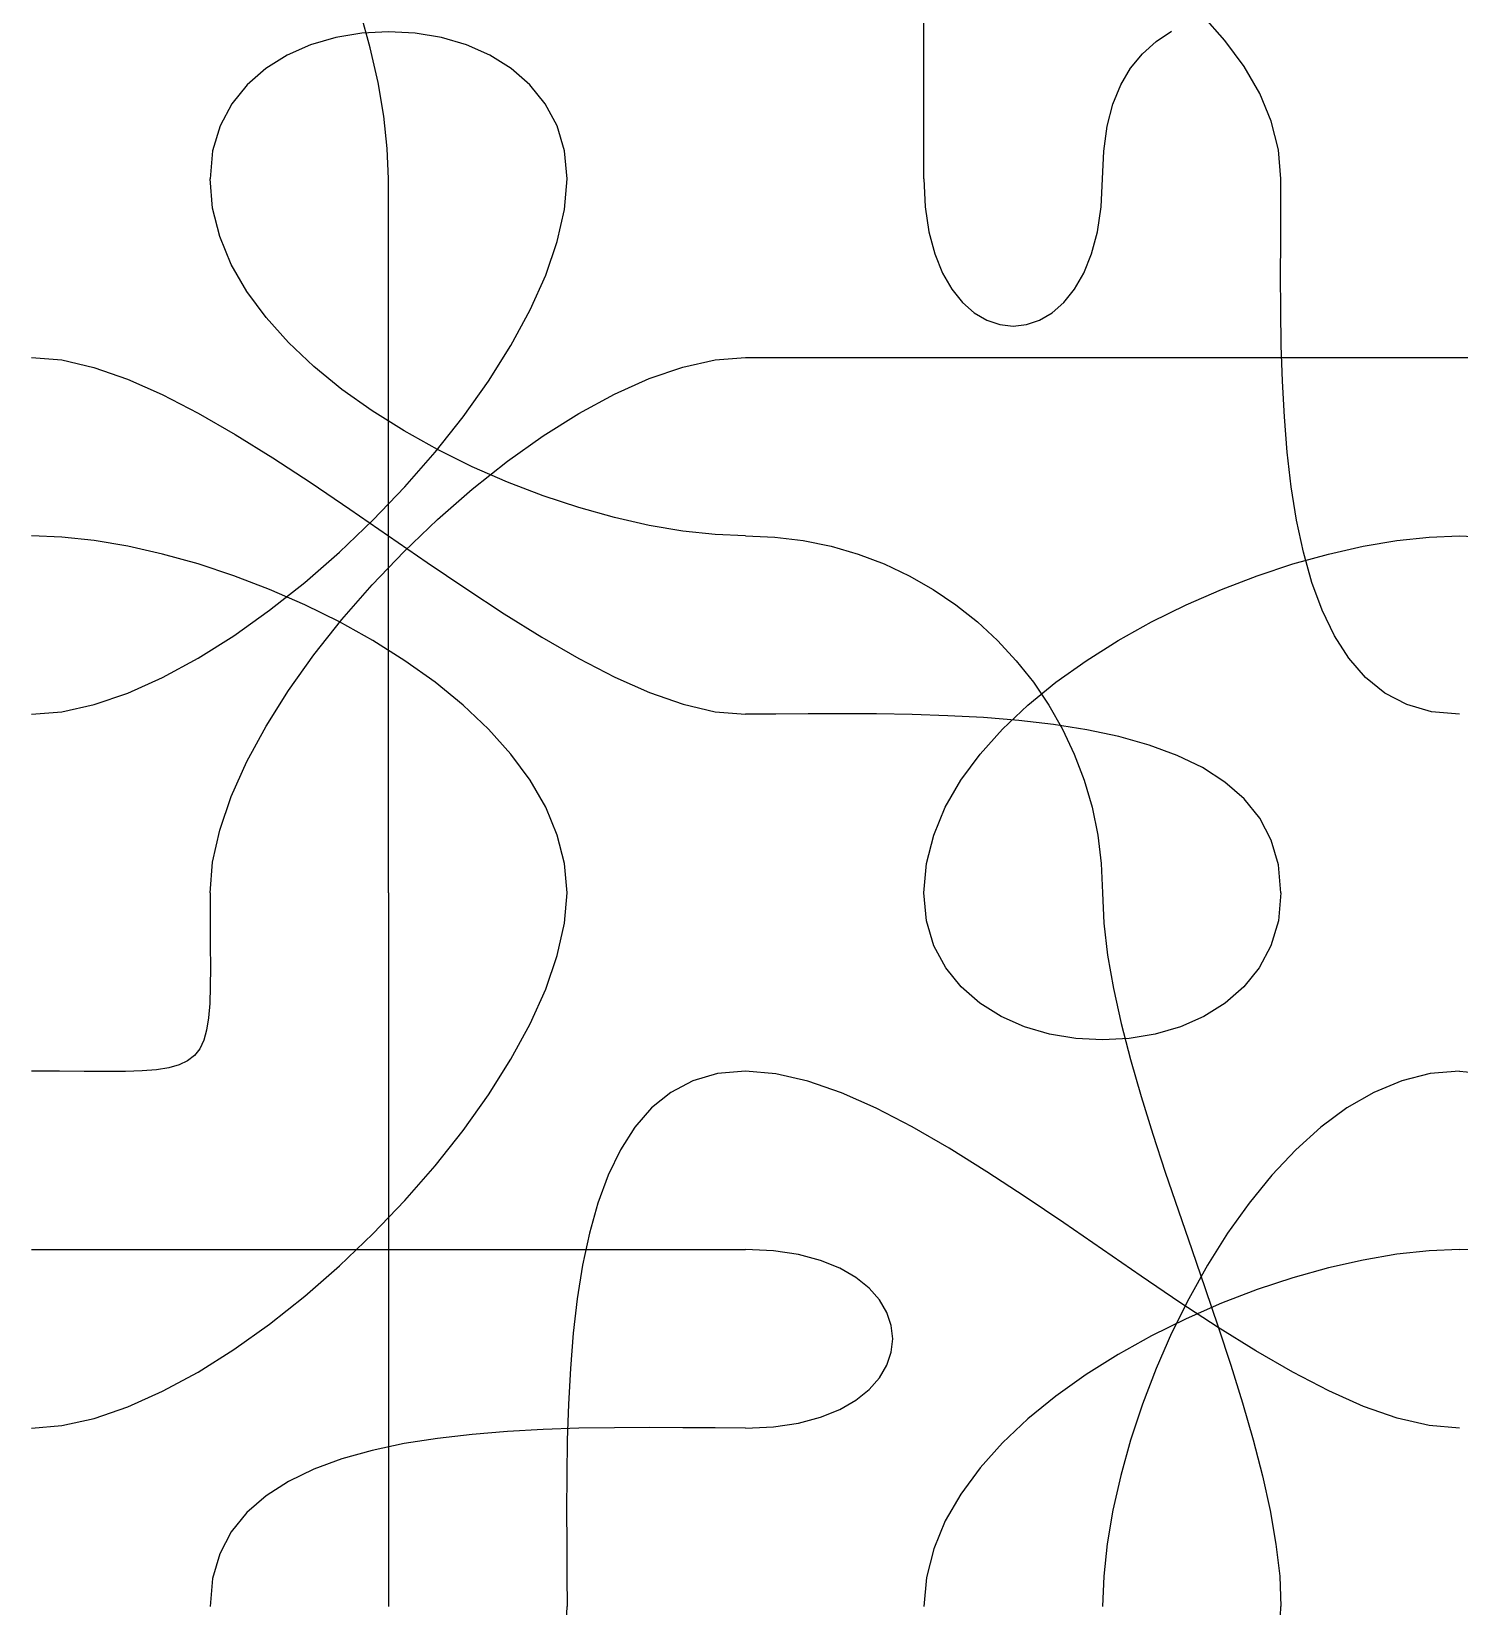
# Model space of a CAD drawing. Header units: metres. Extents: x -250 to 250, y -250 to 250.
# Drawn here: x 50 to 150, y 50 to 160.3 of the extents above; entities that cross this region are included whole.
import ezdxf

# ---------------------------------------------------------------- set-up
doc = ezdxf.new("R2010")
doc.units = ezdxf.units.M

msp = doc.modelspace()

# ---------------------------------------------------------------- linework, layer by layer
for p, q in [((73.72003, 159.18, -519.61523), (73.027374, 161.66016, -519.61523)), ((112.5, 159.16003, -519.61523), (112.5, 161.67972, -519.61523)), ((133.57428, 159.70703, -519.61523), (131.99881, 161.46375, -519.61523)), ((73.13132, 160.20941, -519.61523), (71.30008, 159.90005, -519.61523)), ((75.00006, 160.31253, -519.61523), (73.13132, 160.20941, -519.61523)), ((76.868805, 160.20941, -519.61523), (75.00006, 160.31253, -519.61523)), ((78.70004, 159.90002, -519.61523), (76.868805, 160.20941, -519.61523)), ((128.75928, 159.62177, -519.61523), (129.84006, 160.34006, -519.61523)), ((69.54382, 159.38443, -519.61523), (67.900085, 158.66257, -519.61523)), ((71.30008, 159.90005, -519.61523), (69.54382, 159.38443, -519.61523)), ((74.27017, 156.7486, -519.61523), (73.72003, 159.18, -519.61523)), ((80.4563, 159.3844, -519.61523), (78.70004, 159.90002, -519.61523)), ((82.10004, 158.6625, -519.61523), (80.4563, 159.3844, -519.61523)), ((112.5, 156.71909, -519.61523), (112.5, 159.16003, -519.61523)), ((127.8013, 158.7638, -519.61523), (128.75928, 159.62177, -519.61523)), ((134.92004, 157.88, -519.61523), (133.57428, 159.70703, -519.61523)), ((67.900085, 158.66257, -519.61523), (66.40634, 157.73447, -519.61523)), ((83.59378, 157.73438, -519.61523), (82.10004, 158.6625, -519.61523)), ((126.97269, 157.75394, -519.61523), (127.8013, 158.7638, -519.61523)), ((136.0108, 155.98923, -519.61523), (134.92004, 157.88, -519.61523)), ((66.40634, 157.73447, -519.61523), (65.1001, 156.6001, -519.61523)), ((74.671265, 154.39124, -519.61523), (74.27017, 156.7486, -519.61523)), ((84.900024, 156.6, -519.61523), (83.59378, 157.73438, -519.61523)), ((112.5, 154.37003, -519.61523), (112.5, 156.71909, -519.61523)), ((126.28003, 156.58002, -519.61523), (126.97269, 157.75394, -519.61523)), ((65.1001, 156.6001, -519.61523), (64.01886, 155.25949, -519.61523)), ((85.98126, 155.25937, -519.61523), (84.900024, 156.6, -519.61523)), ((125.72986, 155.22986, -519.61523), (126.28003, 156.58002, -519.61523)), ((136.82126, 154.04126, -519.61523), (136.0108, 155.98923, -519.61523)), ((64.01886, 155.25949, -519.61523), (63.200134, 153.71265, -519.61523)), ((86.80002, 153.7125, -519.61523), (85.98126, 155.25937, -519.61523)), ((125.328766, 153.69125, -519.61523), (125.72986, 155.22986, -519.61523)), ((63.200134, 153.71265, -519.61523), (62.681396, 151.95953, -519.61523)), ((74.91672, 152.13327, -519.61523), (74.671265, 154.39124, -519.61523)), ((87.318756, 151.95938, -519.61523), (86.80002, 153.7125, -519.61523)), ((112.5, 152.12595, -519.61523), (112.5, 154.37003, -519.61523)), ((125.08328, 151.95203, -519.61523), (125.328766, 153.69125, -519.61523)), ((137.32611, 152.04266, -519.61523), (136.82126, 154.04126, -519.61523)), ((62.681396, 151.95953, -519.61523), (62.500153, 150.00018, -519.61523)), ((75, 150, -519.61523), (74.91672, 152.13327, -519.61523)), ((87.5, 150, -519.61523), (87.318756, 151.95938, -519.61523)), ((112.5, 150, -519.61523), (112.5, 152.12595, -519.61523)), ((125, 150, -519.61523), (125.08328, 151.95203, -519.61523)), ((137.5, 150, -519.61523), (137.32611, 152.04266, -519.61523)), ((62.674103, 147.95758, -519.61523), (62.500214, 150.00024, -519.61523)), ((75.00021, 147.87408, -519.61523), (75.000244, 150.00003, -519.61523)), ((87.32617, 147.86676, -519.61523), (87.50009, 150.00006, -519.61523)), ((112.5, 150, -519.61523), (112.59064, 148.04062, -519.61523)), ((124.90936, 148.04062, -519.61523), (125, 150, -519.61523)), ((137.49268, 147.86676, -519.61523), (137.50003, 150.00006, -519.61523)), ((63.178925, 145.95898, -519.61523), (62.674103, 147.95758, -519.61523)), ((75.00018, 145.63, -519.61523), (75.00021, 147.87408, -519.61523)), ((86.82132, 145.6088, -519.61523), (87.32617, 147.86676, -519.61523)), ((112.59064, 148.04062, -519.61523), (112.850006, 146.2875, -519.61523)), ((124.649994, 146.2875, -519.61523), (124.90936, 148.04062, -519.61523)), ((137.47876, 145.6088, -519.61523), (137.49268, 147.86676, -519.61523)), ((63.98938, 144.01099, -519.61523), (63.178925, 145.95898, -519.61523)), ((112.850006, 146.2875, -519.61523), (113.25937, 144.74063, -519.61523)), ((124.24063, 144.74063, -519.61523), (124.649994, 146.2875, -519.61523)), ((75.00015, 143.28094, -519.61523), (75.00018, 145.63, -519.61523)), ((86.01083, 143.25143, -519.61523), (86.82132, 145.6088, -519.61523)), ((113.25937, 144.74063, -519.61523), (113.79999, 143.4, -519.61523)), ((123.70001, 143.4, -519.61523), (124.24063, 144.74063, -519.61523)), ((137.47049, 143.25143, -519.61523), (137.47876, 145.6088, -519.61523)), ((65.08014, 142.12018, -519.61523), (63.98938, 144.01099, -519.61523)), ((75.00012, 140.84, -519.61523), (75.00015, 143.28094, -519.61523)), ((84.920044, 140.82004, -519.61523), (86.01083, 143.25143, -519.61523)), ((113.79999, 143.4, -519.61523), (114.453125, 142.26562, -519.61523)), ((123.046875, 142.26562, -519.61523), (123.70001, 143.4, -519.61523)), ((137.48001, 140.82004, -519.61523), (137.47049, 143.25143, -519.61523)), ((66.4259, 140.29312, -519.61523), (65.08014, 142.12018, -519.61523)), ((114.453125, 142.26562, -519.61523), (115.20001, 141.3375, -519.61523)), ((115.20001, 141.3375, -519.61523), (116.02188, 140.61563, -519.61523)), ((121.47812, 140.61563, -519.61523), (122.29999, 141.3375, -519.61523)), ((122.29999, 141.3375, -519.61523), (123.046875, 142.26562, -519.61523)), ((68.00137, 138.53638, -519.61523), (66.4259, 140.29312, -519.61523)), ((75.00009, 138.32031, -519.61523), (75.00012, 140.84, -519.61523)), ((83.57425, 138.33987, -519.61523), (84.920044, 140.82004, -519.61523)), ((116.02188, 140.61563, -519.61523), (116.899994, 140.1, -519.61523)), ((120.600006, 140.1, -519.61523), (121.47812, 140.61563, -519.61523)), ((137.51953, 138.33987, -519.61523), (137.48001, 140.82004, -519.61523)), ((116.899994, 140.1, -519.61523), (117.81561, 139.79062, -519.61523)), ((117.81561, 139.79062, -519.61523), (118.75, 139.6875, -519.61523)), ((118.75, 139.6875, -519.61523), (119.68439, 139.79062, -519.61523)), ((119.68439, 139.79062, -519.61523), (120.600006, 140.1, -519.61523)), ((69.78119, 136.8565, -519.61523), (68.00137, 138.53638, -519.61523)), ((75.00006, 135.73499, -519.61523), (75.00009, 138.32031, -519.61523)), ((81.99878, 135.83627, -519.61523), (83.57425, 138.33987, -519.61523)), ((137.60126, 135.83627, -519.61523), (137.51953, 138.33987, -519.61523)), ((50, 137.5, -519.61523), (52.125946, 137.31876, -519.61523)), ((52.125946, 137.31876, -519.61523), (54.370026, 136.80002, -519.61523)), ((71.74008, 135.2601, -519.61523), (69.78119, 136.8565, -519.61523)), ((93.25159, 136.01086, -519.61523), (95.60895, 136.82135, -519.61523)), ((95.60895, 136.82135, -519.61523), (97.86694, 137.3262, -519.61523)), ((97.86694, 137.3262, -519.61523), (100.000244, 137.50012, -519.61523)), ((100, 137.5, -519.61523), (102.125946, 137.5, -519.61523)), ((102.125946, 137.5, -519.61523), (104.369995, 137.5, -519.61523)), ((104.369995, 137.5, -519.61523), (106.719055, 137.5, -519.61523)), ((106.719055, 137.5, -519.61523), (109.16, 137.5, -519.61523)), ((109.16, 137.5, -519.61523), (111.67969, 137.5, -519.61523)), ((111.67969, 137.5, -519.61523), (114.265015, 137.5, -519.61523)), ((114.265015, 137.5, -519.61523), (116.90283, 137.5, -519.61523)), ((116.90283, 137.5, -519.61523), (119.58002, 137.5, -519.61523)), ((119.58002, 137.5, -519.61523), (122.28345, 137.5, -519.61523)), ((122.28345, 137.5, -519.61523), (125, 137.5, -519.61523)), ((125, 137.5, -519.61523), (127.71655, 137.5, -519.61523)), ((127.71655, 137.5, -519.61523), (130.41998, 137.5, -519.61523)), ((130.41998, 137.5, -519.61523), (133.09717, 137.50003, -519.61523)), ((133.09717, 137.50003, -519.61523), (135.73499, 137.50006, -519.61523)), ((135.73499, 137.50006, -519.61523), (138.32031, 137.50009, -519.61523)), ((138.32031, 137.50009, -519.61523), (140.84, 137.50012, -519.61523)), ((140.84, 137.50012, -519.61523), (143.28094, 137.50015, -519.61523)), ((143.28094, 137.50015, -519.61523), (145.63, 137.50018, -519.61523)), ((145.63, 137.50018, -519.61523), (147.87408, 137.50021, -519.61523)), ((147.87408, 137.50021, -519.61523), (150.00003, 137.50024, -519.61523)), ((150, 137.5, -519.61523), (152.13327, 137.49265, -519.61523)), ((54.370026, 136.80002, -519.61523), (56.719086, 135.98126, -519.61523)), ((56.719086, 135.98126, -519.61523), (59.160034, 134.90002, -519.61523)), ((75.00003, 133.09717, -519.61523), (75.00006, 135.73499, -519.61523)), ((80.21893, 133.33456, -519.61523), (81.99878, 135.83627, -519.61523)), ((90.82016, 134.92007, -519.61523), (93.25159, 136.01086, -519.61523)), ((137.73734, 133.33456, -519.61523), (137.60126, 135.83627, -519.61523)), ((59.160034, 134.90002, -519.61523), (61.679718, 133.59378, -519.61523)), ((73.85272, 133.7537, -519.61523), (71.74008, 135.2601, -519.61523)), ((88.34, 133.57428, -519.61523), (90.82016, 134.92007, -519.61523)), ((61.679718, 133.59378, -519.61523), (64.265045, 132.10004, -519.61523)), ((76.09381, 132.34384, -519.61523), (73.85272, 133.7537, -519.61523)), ((85.836395, 131.99881, -519.61523), (88.34, 133.57428, -519.61523)), ((75, 130.41998, -519.61523), (75.00003, 133.09717, -519.61523)), ((78.26001, 130.86002, -519.61523), (80.21893, 133.33456, -519.61523)), ((137.94, 130.86002, -519.61523), (137.73734, 133.33456, -519.61523)), ((64.265045, 132.10004, -519.61523), (66.90286, 130.4563, -519.61523)), ((78.43802, 131.03711, -519.61523), (76.09381, 132.34384, -519.61523)), ((83.334656, 130.21896, -519.61523), (85.836395, 131.99881, -519.61523)), ((66.90286, 130.4563, -519.61523), (69.58005, 128.70004, -519.61523)), ((75, 127.71655, -519.61523), (75, 130.41998, -519.61523)), ((76.14734, 128.43799, -519.61523), (78.26001, 130.86002, -519.61523)), ((80.86005, 129.84006, -519.61523), (78.43802, 131.03711, -519.61523)), ((80.86011, 128.26004, -519.61523), (83.334656, 130.21896, -519.61523)), ((138.2214, 128.43799, -519.61523), (137.94, 130.86002, -519.61523)), ((83.334564, 128.75928, -519.61523), (80.86005, 129.84006, -519.61523)), ((69.58005, 128.70004, -519.61523), (72.28348, 126.868805, -519.61523)), ((73.90625, 126.09378, -519.61523), (76.14734, 128.43799, -519.61523)), ((78.43808, 126.14737, -519.61523), (80.86011, 128.26004, -519.61523)), ((85.83627, 127.8013, -519.61523), (83.334564, 128.75928, -519.61523)), ((138.59375, 126.09378, -519.61523), (138.2214, 128.43799, -519.61523)), ((75, 125, -519.61523), (75, 127.71655, -519.61523)), ((88.339874, 126.97269, -519.61523), (85.83627, 127.8013, -519.61523)), ((90.82004, 126.28003, -519.61523), (88.339874, 126.97269, -519.61523)), ((71.56204, 123.85269, -519.61523), (73.90625, 126.09378, -519.61523)), ((72.28348, 126.868805, -519.61523), (75.00006, 125.00006, -519.61523)), ((76.09384, 123.90628, -519.61523), (78.43808, 126.14737, -519.61523)), ((93.251434, 125.72986, -519.61523), (90.82004, 126.28003, -519.61523)), ((139.06921, 123.85269, -519.61523), (138.59375, 126.09378, -519.61523)), ((52.133392, 124.91681, -519.61523), (50.000122, 125.00009, -519.61523)), ((54.391357, 124.671326, -519.61523), (52.133392, 124.91681, -519.61523)), ((56.748688, 124.27023, -519.61523), (54.391357, 124.671326, -519.61523)), ((75, 122.28345, -519.61523), (75, 125, -519.61523)), ((75.00006, 125.00006, -519.61523), (77.716644, 123.13132, -519.61523)), ((95.608765, 125.328766, -519.61523), (93.251434, 125.72986, -519.61523)), ((97.86673, 125.08328, -519.61523), (95.608765, 125.328766, -519.61523)), ((100, 125, -519.61523), (97.86673, 125.08328, -519.61523)), ((100, 125, -519.61523), (102.04266, 124.91672, -519.61523)), ((102.04266, 124.91672, -519.61523), (104.04126, 124.671265, -519.61523)), ((104.04126, 124.671265, -519.61523), (105.98923, 124.27017, -519.61523)), ((143.25143, 124.27023, -519.61523), (145.6088, 124.671326, -519.61523)), ((145.6088, 124.671326, -519.61523), (147.86676, 124.91681, -519.61523)), ((147.86676, 124.91681, -519.61523), (150.00006, 125.00009, -519.61523)), ((150, 125, -519.61523), (151.95938, 124.90936, -519.61523)), ((59.180084, 123.72006, -519.61523), (56.748688, 124.27023, -519.61523)), ((61.660248, 123.027405, -519.61523), (59.180084, 123.72006, -519.61523)), ((69.140015, 121.74002, -519.61523), (71.56204, 123.85269, -519.61523)), ((73.85275, 121.56204, -519.61523), (76.09384, 123.90628, -519.61523)), ((105.98923, 124.27017, -519.61523), (107.880005, 123.72003, -519.61523)), ((107.880005, 123.72003, -519.61523), (109.70703, 123.027374, -519.61523)), ((138.33987, 123.027405, -519.61523), (140.82004, 123.72006, -519.61523)), ((139.66, 121.74002, -519.61523), (139.06921, 123.85269, -519.61523)), ((140.82004, 123.72006, -519.61523), (143.25143, 124.27023, -519.61523)), ((64.16385, 122.19879, -519.61523), (61.660248, 123.027405, -519.61523)), ((77.716644, 123.13132, -519.61523), (80.420074, 121.30008, -519.61523)), ((109.70703, 123.027374, -519.61523), (111.463745, 122.19879, -519.61523)), ((135.83627, 122.19879, -519.61523), (138.33987, 123.027405, -519.61523)), ((66.66556, 121.240814, -519.61523), (64.16385, 122.19879, -519.61523)), ((66.66547, 119.78113, -519.61523), (69.140015, 121.74002, -519.61523)), ((71.74008, 119.140015, -519.61523), (73.85275, 121.56204, -519.61523)), ((75, 119.58002, -519.61523), (75, 122.28345, -519.61523)), ((111.463745, 122.19879, -519.61523), (113.143585, 121.240845, -519.61523)), ((133.33456, 121.240814, -519.61523), (135.83627, 122.19879, -519.61523)), ((140.3783, 119.78113, -519.61523), (139.66, 121.74002, -519.61523)), ((69.140076, 120.160034, -519.61523), (66.66556, 121.240814, -519.61523)), ((80.420074, 121.30008, -519.61523), (83.09726, 119.54382, -519.61523)), ((113.143585, 121.240845, -519.61523), (114.73999, 120.160065, -519.61523)), ((130.86002, 120.160034, -519.61523), (133.33456, 121.240814, -519.61523)), ((64.16376, 118.00128, -519.61523), (66.66547, 119.78113, -519.61523)), ((71.5621, 118.96298, -519.61523), (69.140076, 120.160034, -519.61523)), ((75, 116.90283, -519.61523), (75, 119.58002, -519.61523)), ((83.09726, 119.54382, -519.61523), (85.73508, 117.900085, -519.61523)), ((114.73999, 120.160065, -519.61523), (116.2464, 118.96304, -519.61523)), ((128.43799, 118.96298, -519.61523), (130.86002, 120.160034, -519.61523)), ((141.23627, 118.00128, -519.61523), (140.3783, 119.78113, -519.61523)), ((69.78116, 116.66547, -519.61523), (71.74008, 119.140015, -519.61523)), ((73.90631, 117.65625, -519.61523), (71.5621, 118.96298, -519.61523)), ((116.2464, 118.96304, -519.61523), (117.65625, 117.65634, -519.61523)), ((126.09378, 117.65625, -519.61523), (128.43799, 118.96298, -519.61523)), ((61.660156, 116.42581, -519.61523), (64.16376, 118.00128, -519.61523)), ((76.1474, 116.2464, -519.61523), (73.90631, 117.65625, -519.61523)), ((85.73508, 117.900085, -519.61523), (88.320404, 116.40634, -519.61523)), ((117.65625, 117.65634, -519.61523), (118.96298, 116.24652, -519.61523)), ((123.85269, 116.2464, -519.61523), (126.09378, 117.65625, -519.61523)), ((142.2461, 116.42581, -519.61523), (141.23627, 118.00128, -519.61523)), ((59.179993, 115.08002, -519.61523), (61.660156, 116.42581, -519.61523)), ((68.00131, 114.16376, -519.61523), (69.78116, 116.66547, -519.61523)), ((75, 114.265015, -519.61523), (75, 116.90283, -519.61523)), ((78.26004, 114.73999, -519.61523), (76.1474, 116.2464, -519.61523)), ((88.320404, 116.40634, -519.61523), (90.84009, 115.1001, -519.61523)), ((118.96298, 116.24652, -519.61523), (120.160034, 114.74011, -519.61523)), ((121.74002, 114.73999, -519.61523), (123.85269, 116.2464, -519.61523)), ((143.41998, 115.08002, -519.61523), (142.2461, 116.42581, -519.61523)), ((56.748596, 113.98923, -519.61523), (59.179993, 115.08002, -519.61523)), ((80.21893, 113.143585, -519.61523), (78.26004, 114.73999, -519.61523)), ((90.84009, 115.1001, -519.61523), (93.28104, 114.01886, -519.61523)), ((119.78113, 113.143585, -519.61523), (121.74002, 114.73999, -519.61523)), ((120.160034, 114.74011, -519.61523), (121.240814, 113.14371, -519.61523)), ((144.77014, 113.98923, -519.61523), (143.41998, 115.08002, -519.61523)), ((54.391235, 113.17877, -519.61523), (56.748596, 113.98923, -519.61523)), ((66.42584, 111.66016, -519.61523), (68.00131, 114.16376, -519.61523)), ((75, 111.67969, -519.61523), (75, 114.265015, -519.61523)), ((93.28104, 114.01886, -519.61523), (95.6301, 113.2001, -519.61523)), ((146.30875, 113.17877, -519.61523), (144.77014, 113.98923, -519.61523)), ((50, 112.5, -519.61523), (52.13327, 112.67392, -519.61523)), ((52.13327, 112.67392, -519.61523), (54.391235, 113.17877, -519.61523)), ((81.99878, 111.463745, -519.61523), (80.21893, 113.143585, -519.61523)), ((95.6301, 113.2001, -519.61523), (97.874176, 112.681366, -519.61523)), ((97.874176, 112.681366, -519.61523), (100.00012, 112.50012, -519.61523)), ((118.00128, 111.463745, -519.61523), (119.78113, 113.143585, -519.61523)), ((121.240814, 113.14371, -519.61523), (122.19879, 111.46387, -519.61523)), ((148.04797, 112.67392, -519.61523), (146.30875, 113.17877, -519.61523)), ((150, 112.5, -519.61523), (148.04797, 112.67392, -519.61523)), ((65.08005, 109.17999, -519.61523), (66.42584, 111.66016, -519.61523)), ((75, 109.16, -519.61523), (75, 111.67969, -519.61523)), ((83.57425, 109.70703, -519.61523), (81.99878, 111.463745, -519.61523)), ((102.133484, 112.507416, -519.61523), (100.00021, 112.50006, -519.61523)), ((104.39145, 112.52133, -519.61523), (102.133484, 112.507416, -519.61523)), ((106.74878, 112.5296, -519.61523), (104.39145, 112.52133, -519.61523)), ((109.180176, 112.52008, -519.61523), (106.74878, 112.5296, -519.61523)), ((111.66031, 112.48056, -519.61523), (109.180176, 112.52008, -519.61523)), ((114.16388, 112.398834, -519.61523), (111.66031, 112.48056, -519.61523)), ((116.66559, 112.262726, -519.61523), (114.16388, 112.398834, -519.61523)), ((116.42581, 109.70703, -519.61523), (118.00128, 111.463745, -519.61523)), ((119.14011, 112.06006, -519.61523), (116.66559, 112.262726, -519.61523)), ((121.56213, 111.778656, -519.61523), (119.14011, 112.06006, -519.61523)), ((123.90634, 111.40631, -519.61523), (121.56213, 111.778656, -519.61523)), ((122.19879, 111.46387, -519.61523), (123.027405, 109.70715, -519.61523)), ((126.14743, 110.93085, -519.61523), (123.90634, 111.40631, -519.61523)), ((128.26007, 110.34006, -519.61523), (126.14743, 110.93085, -519.61523)), ((130.21896, 109.621765, -519.61523), (128.26007, 110.34006, -519.61523)), ((84.92001, 107.880005, -519.61523), (83.57425, 109.70703, -519.61523)), ((115.08002, 107.880005, -519.61523), (116.42581, 109.70703, -519.61523)), ((123.027405, 109.70715, -519.61523), (123.72006, 107.88013, -519.61523)), ((131.99881, 108.763794, -519.61523), (130.21896, 109.621765, -519.61523)), ((63.989258, 106.7486, -519.61523), (65.08005, 109.17999, -519.61523)), ((75, 106.719055, -519.61523), (75, 109.16, -519.61523)), ((133.57428, 107.75394, -519.61523), (131.99881, 108.763794, -519.61523)), ((86.0108, 105.98923, -519.61523), (84.92001, 107.880005, -519.61523)), ((113.98923, 105.98923, -519.61523), (115.08002, 107.880005, -519.61523)), ((123.72006, 107.88013, -519.61523), (124.27023, 105.98935, -519.61523)), ((134.92004, 106.58002, -519.61523), (133.57428, 107.75394, -519.61523)), ((63.178772, 104.391235, -519.61523), (63.989258, 106.7486, -519.61523)), ((75, 104.369995, -519.61523), (75, 106.719055, -519.61523)), ((86.82126, 104.04126, -519.61523), (86.0108, 105.98923, -519.61523)), ((113.17877, 104.04126, -519.61523), (113.98923, 105.98923, -519.61523)), ((124.27023, 105.98935, -519.61523), (124.671326, 104.04138, -519.61523)), ((136.0108, 105.22986, -519.61523), (134.92004, 106.58002, -519.61523)), ((136.82126, 103.69125, -519.61523), (136.0108, 105.22986, -519.61523)), ((62.67392, 102.13327, -519.61523), (63.178772, 104.391235, -519.61523)), ((75, 102.125946, -519.61523), (75, 104.369995, -519.61523)), ((87.32611, 102.04266, -519.61523), (86.82126, 104.04126, -519.61523)), ((112.67392, 102.04266, -519.61523), (113.17877, 104.04126, -519.61523)), ((124.671326, 104.04138, -519.61523), (124.91681, 102.042816, -519.61523)), ((137.32611, 101.95203, -519.61523), (136.82126, 103.69125, -519.61523)), ((62.5, 100, -519.61523), (62.67392, 102.13327, -519.61523)), ((75, 100, -519.61523), (75, 102.125946, -519.61523)), ((87.5, 100, -519.61523), (87.32611, 102.04266, -519.61523)), ((112.5, 100, -519.61523), (112.67392, 102.04266, -519.61523)), ((124.91681, 102.042816, -519.61523), (125.00009, 100.00018, -519.61523)), ((137.5, 100, -519.61523), (137.32611, 101.95203, -519.61523)), ((62.5, 100, -519.61523), (62.507355, 98.04797, -519.61523)), ((75, 100, -519.61523), (75, 97.874054, -519.61523)), ((87.32617, 97.86694, -519.61523), (87.50009, 100.000244, -519.61523)), ((112.681366, 98.04083, -519.61523), (112.50012, 100.00021, -519.61523)), ((125, 100, -519.61523), (125.09064, 97.874054, -519.61523)), ((137.5, 100, -519.61523), (137.31876, 98.04062, -519.61523)), ((62.507355, 98.04797, -519.61523), (62.52127, 96.30875, -519.61523)), ((75, 97.874054, -519.61523), (75, 95.630005, -519.61523)), ((86.82132, 95.60895, -519.61523), (87.32617, 97.86694, -519.61523)), ((113.2001, 96.28769, -519.61523), (112.681366, 98.04083, -519.61523)), ((125.09064, 97.874054, -519.61523), (125.350006, 95.630005, -519.61523)), ((137.31876, 98.04062, -519.61523), (136.80002, 96.287506, -519.61523)), ((62.52127, 96.30875, -519.61523), (62.52954, 94.77014, -519.61523)), ((114.01886, 94.74078, -519.61523), (113.2001, 96.28769, -519.61523)), ((136.80002, 96.287506, -519.61523), (135.98126, 94.74063, -519.61523)), ((75, 95.630005, -519.61523), (75, 93.280945, -519.61523)), ((86.01083, 93.25159, -519.61523), (86.82132, 95.60895, -519.61523)), ((125.350006, 95.630005, -519.61523), (125.7594, 93.280945, -519.61523)), ((62.52954, 94.77014, -519.61523), (62.52002, 93.41998, -519.61523)), ((115.1001, 93.40015, -519.61523), (114.01886, 94.74078, -519.61523)), ((135.98126, 94.74063, -519.61523), (134.90002, 93.400024, -519.61523)), ((62.52002, 93.41998, -519.61523), (62.4805, 92.24609, -519.61523)), ((75, 93.280945, -519.61523), (75, 90.84, -519.61523)), ((84.920044, 90.82016, -519.61523), (86.01083, 93.25159, -519.61523)), ((116.40634, 92.26575, -519.61523), (115.1001, 93.40015, -519.61523)), ((125.7594, 93.280945, -519.61523), (126.30002, 90.84, -519.61523)), ((134.90002, 93.400024, -519.61523), (133.59378, 92.265656, -519.61523)), ((62.4805, 92.24609, -519.61523), (62.398773, 91.23627, -519.61523)), ((117.900085, 91.337616, -519.61523), (116.40634, 92.26575, -519.61523)), ((133.59378, 92.265656, -519.61523), (132.10004, 91.337524, -519.61523)), ((62.398773, 91.23627, -519.61523), (62.262695, 90.378296, -519.61523)), ((75, 90.84, -519.61523), (75, 88.32031, -519.61523)), ((83.57425, 88.34, -519.61523), (84.920044, 90.82016, -519.61523)), ((119.54382, 90.61572, -519.61523), (117.900085, 91.337616, -519.61523)), ((121.30008, 90.1001, -519.61523), (119.54382, 90.61572, -519.61523)), ((126.30002, 90.84, -519.61523), (126.953156, 88.32031, -519.61523)), ((130.4563, 90.61566, -519.61523), (128.70004, 90.10004, -519.61523)), ((132.10004, 91.337524, -519.61523), (130.4563, 90.61566, -519.61523)), ((62.06006, 89.660034, -519.61523), (61.778656, 89.069244, -519.61523)), ((62.262695, 90.378296, -519.61523), (62.06006, 89.660034, -519.61523)), ((123.13132, 89.79071, -519.61523), (121.30008, 90.1001, -519.61523)), ((125.00006, 89.68756, -519.61523), (123.13132, 89.79071, -519.61523)), ((126.868805, 89.79068, -519.61523), (125.00006, 89.68756, -519.61523)), ((128.70004, 90.10004, -519.61523), (126.868805, 89.79068, -519.61523)), ((61.40631, 88.59378, -519.61523), (60.930847, 88.221436, -519.61523)), ((61.778656, 89.069244, -519.61523), (61.40631, 88.59378, -519.61523)), ((75, 88.32031, -519.61523), (75, 85.735016, -519.61523)), ((81.99878, 85.836395, -519.61523), (83.57425, 88.34, -519.61523)), ((126.953156, 88.32031, -519.61523), (127.70004, 85.735016, -519.61523)), ((51.95221, 87.4928, -519.61523), (50.000183, 87.50015, -519.61523)), ((53.691406, 87.47888, -519.61523), (51.95221, 87.4928, -519.61523)), ((55.22998, 87.47058, -519.61523), (53.691406, 87.47888, -519.61523)), ((56.58014, 87.4801, -519.61523), (55.22998, 87.47058, -519.61523)), ((57.75403, 87.51962, -519.61523), (56.58014, 87.4801, -519.61523)), ((58.763855, 87.60132, -519.61523), (57.75403, 87.51962, -519.61523)), ((59.621826, 87.7374, -519.61523), (58.763855, 87.60132, -519.61523)), ((60.340088, 87.94003, -519.61523), (59.621826, 87.7374, -519.61523)), ((60.930847, 88.221436, -519.61523), (60.340088, 87.94003, -519.61523)), ((98.04797, 87.32611, -519.61523), (96.30875, 86.82126, -519.61523)), ((100, 87.5, -519.61523), (98.04797, 87.32611, -519.61523)), ((102.125946, 87.31891, -519.61523), (100, 87.50018, -519.61523)), ((104.370026, 86.80014, -519.61523), (102.125946, 87.31891, -519.61523)), ((147.95734, 87.32611, -519.61523), (145.95874, 86.82126, -519.61523)), ((150, 87.5, -519.61523), (147.95734, 87.32611, -519.61523)), ((150, 87.5, -519.61523), (151.95938, 87.318756, -519.61523)), ((96.30875, 86.82126, -519.61523), (94.77014, 86.0108, -519.61523)), ((106.719086, 85.981384, -519.61523), (104.370026, 86.80014, -519.61523)), ((145.95874, 86.82126, -519.61523), (144.01077, 86.0108, -519.61523)), ((75, 85.735016, -519.61523), (75, 83.0972, -519.61523)), ((80.21893, 83.334656, -519.61523), (81.99878, 85.836395, -519.61523)), ((94.77014, 86.0108, -519.61523), (93.41998, 84.92001, -519.61523)), ((109.160034, 84.900116, -519.61523), (106.719086, 85.981384, -519.61523)), ((127.70004, 85.735016, -519.61523), (128.52191, 83.0972, -519.61523)), ((144.01077, 86.0108, -519.61523), (142.12, 84.92001, -519.61523)), ((93.41998, 84.92001, -519.61523), (92.24609, 83.57425, -519.61523)), ((111.67972, 83.59384, -519.61523), (109.160034, 84.900116, -519.61523)), ((142.12, 84.92001, -519.61523), (140.29297, 83.57425, -519.61523)), ((75, 83.0972, -519.61523), (75, 80.42001, -519.61523)), ((78.26001, 80.86011, -519.61523), (80.21893, 83.334656, -519.61523)), ((92.24609, 83.57425, -519.61523), (91.23627, 81.99878, -519.61523)), ((114.265045, 82.10007, -519.61523), (111.67972, 83.59384, -519.61523)), ((128.52191, 83.0972, -519.61523), (129.40005, 80.42001, -519.61523)), ((140.29297, 83.57425, -519.61523), (138.53625, 81.99878, -519.61523)), ((91.23627, 81.99878, -519.61523), (90.378296, 80.21893, -519.61523)), ((116.90286, 80.4563, -519.61523), (114.265045, 82.10007, -519.61523)), ((138.53625, 81.99878, -519.61523), (136.85641, 80.21893, -519.61523)), ((76.14734, 78.43808, -519.61523), (78.26001, 80.86011, -519.61523)), ((75, 80.42001, -519.61523), (75, 77.71658, -519.61523)), ((90.378296, 80.21893, -519.61523), (89.660034, 78.26004, -519.61523)), ((119.58005, 78.70004, -519.61523), (116.90286, 80.4563, -519.61523)), ((129.40005, 80.42001, -519.61523), (130.3157, 77.71658, -519.61523)), ((136.85641, 80.21893, -519.61523), (135.26001, 78.26004, -519.61523)), ((73.90625, 76.09384, -519.61523), (76.14734, 78.43808, -519.61523)), ((122.28348, 76.868774, -519.61523), (119.58005, 78.70004, -519.61523)), ((75, 77.71658, -519.61523), (75, 75.00003, -519.61523)), ((89.660034, 78.26004, -519.61523), (89.069244, 76.1474, -519.61523)), ((130.3157, 77.71658, -519.61523), (131.25009, 75.00003, -519.61523)), ((135.26001, 78.26004, -519.61523), (133.7536, 76.1474, -519.61523)), ((89.069244, 76.1474, -519.61523), (88.59378, 73.90631, -519.61523)), ((125.00003, 75.00003, -519.61523), (122.28348, 76.868774, -519.61523)), ((133.7536, 76.1474, -519.61523), (132.34375, 73.90631, -519.61523)), ((71.56204, 73.85275, -519.61523), (73.90625, 76.09384, -519.61523)), ((150, 75, -519.61523), (152.13327, 75.08328, -519.61523)), ((50, 75, -519.61523), (52.125946, 75, -519.61523)), ((52.125946, 75, -519.61523), (54.370026, 75, -519.61523)), ((54.370026, 75, -519.61523), (56.719086, 75, -519.61523)), ((56.719086, 75, -519.61523), (59.160034, 75, -519.61523)), ((59.160034, 75, -519.61523), (61.679718, 75, -519.61523)), ((61.679718, 75, -519.61523), (64.265045, 75, -519.61523)), ((64.265045, 75, -519.61523), (66.90286, 75, -519.61523)), ((66.90286, 75, -519.61523), (69.58005, 75, -519.61523)), ((69.58005, 75, -519.61523), (72.28348, 75, -519.61523)), ((72.28348, 75, -519.61523), (75.00006, 75, -519.61523)), ((75, 75.00003, -519.61523), (75, 72.28348, -519.61523)), ((75.00006, 75, -519.61523), (77.716644, 75, -519.61523)), ((77.716644, 75, -519.61523), (80.420074, 75, -519.61523)), ((80.420074, 75, -519.61523), (83.09726, 75.00003, -519.61523)), ((83.09726, 75.00003, -519.61523), (85.73508, 75.00006, -519.61523)), ((85.73508, 75.00006, -519.61523), (88.320404, 75.00009, -519.61523)), ((88.320404, 75.00009, -519.61523), (90.84009, 75.00012, -519.61523)), ((90.84009, 75.00012, -519.61523), (93.28104, 75.00015, -519.61523)), ((93.28104, 75.00015, -519.61523), (95.6301, 75.00018, -519.61523)), ((95.6301, 75.00018, -519.61523), (97.874176, 75.00021, -519.61523)), ((97.874176, 75.00021, -519.61523), (100.00012, 75.000244, -519.61523)), ((101.95947, 74.90964, -519.61523), (100.00012, 75.000275, -519.61523)), ((103.712585, 74.65024, -519.61523), (101.95947, 74.90964, -519.61523)), ((105.25946, 74.240845, -519.61523), (103.712585, 74.65024, -519.61523)), ((106.60007, 73.700195, -519.61523), (105.25946, 74.240845, -519.61523)), ((127.71658, 73.13129, -519.61523), (125.00003, 75.00003, -519.61523)), ((131.25009, 75.00003, -519.61523), (132.18448, 72.28348, -519.61523)), ((143.25143, 74.27017, -519.61523), (140.82004, 73.72003, -519.61523)), ((145.60876, 74.671265, -519.61523), (143.25143, 74.27017, -519.61523)), ((147.86673, 74.91672, -519.61523), (145.60876, 74.671265, -519.61523)), ((150, 75, -519.61523), (147.86673, 74.91672, -519.61523)), ((69.140015, 71.74008, -519.61523), (71.56204, 73.85275, -519.61523)), ((88.59378, 73.90631, -519.61523), (88.221436, 71.5621, -519.61523)), ((107.734436, 73.04706, -519.61523), (106.60007, 73.700195, -519.61523)), ((108.66257, 72.30017, -519.61523), (107.734436, 73.04706, -519.61523)), ((130.42001, 71.30002, -519.61523), (127.71658, 73.13129, -519.61523)), ((132.34375, 73.90631, -519.61523), (131.03702, 71.5621, -519.61523)), ((138.33987, 73.027374, -519.61523), (135.83627, 72.19879, -519.61523)), ((140.82004, 73.72003, -519.61523), (138.33987, 73.027374, -519.61523)), ((66.66547, 69.78116, -519.61523), (69.140015, 71.74008, -519.61523)), ((75, 72.28348, -519.61523), (75, 69.58005, -519.61523)), ((109.38443, 71.47827, -519.61523), (108.66257, 72.30017, -519.61523)), ((132.18448, 72.28348, -519.61523), (133.10013, 69.58005, -519.61523)), ((135.83627, 72.19879, -519.61523), (133.33456, 71.240845, -519.61523)), ((88.221436, 71.5621, -519.61523), (87.94003, 69.140076, -519.61523)), ((109.900055, 70.60013, -519.61523), (109.38443, 71.47827, -519.61523)), ((131.03702, 71.5621, -519.61523), (129.84, 69.140076, -519.61523)), ((133.0972, 69.54376, -519.61523), (130.42001, 71.30002, -519.61523)), ((133.33456, 71.240845, -519.61523), (130.86005, 70.160065, -519.61523)), ((64.16376, 68.00131, -519.61523), (66.66547, 69.78116, -519.61523)), ((75, 69.58005, -519.61523), (75.00003, 66.90286, -519.61523)), ((110.20941, 69.68448, -519.61523), (109.900055, 70.60013, -519.61523)), ((110.31253, 68.75009, -519.61523), (110.20941, 69.68448, -519.61523)), ((130.86005, 70.160065, -519.61523), (128.43802, 68.96304, -519.61523)), ((135.73502, 67.899994, -519.61523), (133.0972, 69.54376, -519.61523)), ((133.10013, 69.58005, -519.61523), (133.97827, 66.90286, -519.61523)), ((87.94003, 69.140076, -519.61523), (87.7374, 66.66556, -519.61523)), ((110.20941, 67.815704, -519.61523), (110.31253, 68.75009, -519.61523)), ((128.43802, 68.96304, -519.61523), (126.09381, 67.65634, -519.61523)), ((129.84, 69.140076, -519.61523), (128.75922, 66.66556, -519.61523)), ((61.660156, 66.42584, -519.61523), (64.16376, 68.00131, -519.61523)), ((109.900024, 66.900055, -519.61523), (110.20941, 67.815704, -519.61523)), ((126.09381, 67.65634, -519.61523), (123.85272, 66.24652, -519.61523)), ((138.32031, 66.40625, -519.61523), (135.73502, 67.899994, -519.61523)), ((59.179993, 65.08005, -519.61523), (61.660156, 66.42584, -519.61523)), ((75.00003, 66.90286, -519.61523), (75.00006, 64.265045, -519.61523)), ((87.7374, 66.66556, -519.61523), (87.60132, 64.16385, -519.61523)), ((109.3844, 66.02191, -519.61523), (109.900024, 66.900055, -519.61523)), ((123.85272, 66.24652, -519.61523), (121.74005, 64.74011, -519.61523)), ((128.75922, 66.66556, -519.61523), (127.80124, 64.16385, -519.61523)), ((133.97827, 66.90286, -519.61523), (134.80017, 64.265045, -519.61523)), ((140.84, 65.100006, -519.61523), (138.32031, 66.40625, -519.61523)), ((107.734375, 64.453156, -519.61523), (108.662506, 65.20004, -519.61523)), ((108.662506, 65.20004, -519.61523), (109.3844, 66.02191, -519.61523)), ((143.28094, 64.01874, -519.61523), (140.84, 65.100006, -519.61523)), ((54.391235, 63.178772, -519.61523), (56.748596, 63.989258, -519.61523)), ((56.748596, 63.989258, -519.61523), (59.179993, 65.08005, -519.61523)), ((75.00006, 64.265045, -519.61523), (75.00009, 61.67975, -519.61523)), ((87.60132, 64.16385, -519.61523), (87.51962, 61.660248, -519.61523)), ((106.600006, 63.80002, -519.61523), (107.734375, 64.453156, -519.61523)), ((121.74005, 64.74011, -519.61523), (119.78113, 63.143707, -519.61523)), ((127.80124, 64.16385, -519.61523), (126.97266, 61.660248, -519.61523)), ((134.80017, 64.265045, -519.61523), (135.54706, 61.67975, -519.61523)), ((145.63, 63.19998, -519.61523), (143.28094, 64.01874, -519.61523)), ((52.13327, 62.67392, -519.61523), (54.391235, 63.178772, -519.61523)), ((103.712494, 62.850006, -519.61523), (105.25937, 63.2594, -519.61523)), ((105.25937, 63.2594, -519.61523), (106.600006, 63.80002, -519.61523)), ((119.78113, 63.143707, -519.61523), (118.00128, 61.463867, -519.61523)), ((147.87405, 62.681244, -519.61523), (145.63, 63.19998, -519.61523)), ((50, 62.5, -519.61523), (52.13327, 62.67392, -519.61523)), ((80.86005, 62.06006, -519.61523), (78.43802, 61.778656, -519.61523)), ((83.334564, 62.262695, -519.61523), (80.86005, 62.06006, -519.61523)), ((85.83627, 62.398773, -519.61523), (83.334564, 62.262695, -519.61523)), ((88.339874, 62.4805, -519.61523), (85.83627, 62.398773, -519.61523)), ((90.82004, 62.52002, -519.61523), (88.339874, 62.4805, -519.61523)), ((93.251434, 62.52954, -519.61523), (90.82004, 62.52002, -519.61523)), ((95.608765, 62.52127, -519.61523), (93.251434, 62.52954, -519.61523)), ((97.86673, 62.507355, -519.61523), (95.608765, 62.52127, -519.61523)), ((100, 62.5, -519.61523), (97.86673, 62.507355, -519.61523)), ((100, 62.5, -519.61523), (101.95938, 62.590637, -519.61523)), ((101.95938, 62.590637, -519.61523), (103.712494, 62.850006, -519.61523)), ((150, 62.5, -519.61523), (147.87405, 62.681244, -519.61523)), ((73.85272, 60.930847, -519.61523), (71.74008, 60.340088, -519.61523)), ((76.09381, 61.40631, -519.61523), (73.85272, 60.930847, -519.61523)), ((75.00009, 61.67975, -519.61523), (75.00012, 59.160065, -519.61523)), ((78.43802, 61.778656, -519.61523), (76.09381, 61.40631, -519.61523)), ((87.51962, 61.660248, -519.61523), (87.4801, 59.180084, -519.61523)), ((118.00128, 61.463867, -519.61523), (116.42581, 59.707153, -519.61523)), ((126.97266, 61.660248, -519.61523), (126.28, 59.180084, -519.61523)), ((135.54706, 61.67975, -519.61523), (136.2002, 59.160065, -519.61523)), ((69.78119, 59.621826, -519.61523), (68.00137, 58.763855, -519.61523)), ((71.74008, 60.340088, -519.61523), (69.78119, 59.621826, -519.61523)), ((116.42581, 59.707153, -519.61523), (115.08002, 57.880127, -519.61523)), ((68.00137, 58.763855, -519.61523), (66.4259, 57.75403, -519.61523)), ((75.00012, 59.160065, -519.61523), (75.00015, 56.719147, -519.61523)), ((87.4801, 59.180084, -519.61523), (87.47058, 56.748688, -519.61523)), ((126.28, 59.180084, -519.61523), (125.72983, 56.748688, -519.61523)), ((136.2002, 59.160065, -519.61523), (136.74084, 56.719147, -519.61523)), ((66.4259, 57.75403, -519.61523), (65.08014, 56.58014, -519.61523)), ((115.08002, 57.880127, -519.61523), (113.98923, 55.98935, -519.61523)), ((65.08014, 56.58014, -519.61523), (63.98938, 55.22998, -519.61523)), ((75.00015, 56.719147, -519.61523), (75.00018, 54.370087, -519.61523)), ((87.47058, 56.748688, -519.61523), (87.47888, 54.391357, -519.61523)), ((125.72983, 56.748688, -519.61523), (125.328735, 54.391357, -519.61523)), ((136.74084, 56.719147, -519.61523), (137.15024, 54.370087, -519.61523)), ((63.98938, 55.22998, -519.61523), (63.178925, 53.691406, -519.61523)), ((113.98923, 55.98935, -519.61523), (113.17874, 54.04138, -519.61523)), ((75.00018, 54.370087, -519.61523), (75.00021, 52.126038, -519.61523)), ((87.47888, 54.391357, -519.61523), (87.4928, 52.133392, -519.61523)), ((125.328735, 54.391357, -519.61523), (125.08325, 52.133392, -519.61523)), ((137.15024, 54.370087, -519.61523), (137.40964, 52.126038, -519.61523)), ((63.178925, 53.691406, -519.61523), (62.674103, 51.95221, -519.61523)), ((113.17874, 54.04138, -519.61523), (112.67389, 52.042786, -519.61523)), ((62.674103, 51.95221, -519.61523), (62.500214, 50.000183, -519.61523)), ((75.00021, 52.126038, -519.61523), (75.000244, 50.000122, -519.61523)), ((87.4928, 52.133392, -519.61523), (87.50015, 50.000122, -519.61523)), ((112.67389, 52.042786, -519.61523), (112.49997, 50.000153, -519.61523)), ((125.08325, 52.133392, -519.61523), (124.99997, 50.000122, -519.61523)), ((137.40964, 52.126038, -519.61523), (137.50027, 50.000122, -519.61523)), ((87.40958, 48.04077, -519.61523), (87.50021, 50.000153, -519.61523)), ((137.40964, 48.04077, -519.61523), (137.50027, 50.000153, -519.61523))]:
    msp.add_line(p, q)

doc.saveas('drawing.dxf')
